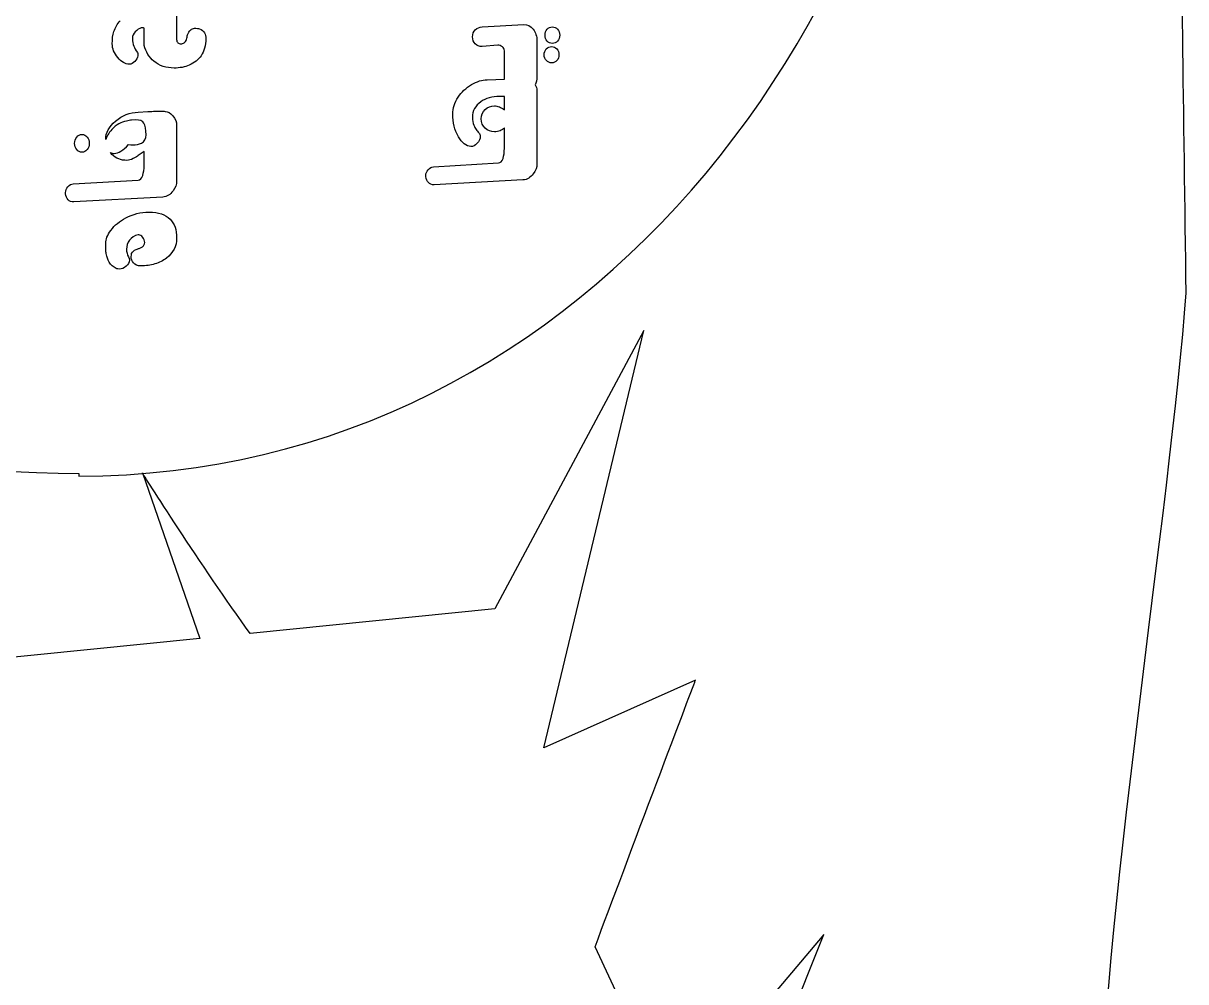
# Model space of a CAD drawing. Extents: x -11 to 3328, y 13 to 1701.
# Drawn here: x 2526.7 to 2815.5, y 1039.3 to 1277.3 of the extents above; entities that cross this region are included whole.
import ezdxf

# ---------------------------------------------------------------- set-up
doc = ezdxf.new("R2010")
doc.units = 0
doc.layers.add('H0107_Printing_Least_5', color=7, linetype='CONTINUOUS')

msp = doc.modelspace()

# ---------------------------------------------------------------- linework, layer by layer
at = {"layer": 'H0107_Printing_Least_5', "color": 1}
for points in [[(2564.832236, 1280.524468), (2564.832236, 1273.426468), (2564.832236, 1273.228468)], [(2640.733234, 1276.365468), (2651.082234, 1276.992468)], [(2553.840236, 1274.037468), (2553.840236, 1273.558468), (2553.840236, 1273.393468)], [(2556.744236, 1271.792468), (2556.744236, 1276.100468), (2556.611236, 1276.150468), (2556.377236, 1276.166468)], [(2567.566236, 1274.400468), (2567.863236, 1275.077468)], [(2569.591236, 1276.067468), (2570.003236, 1276.018468)], [(2644.595234, 1271.876468), (2640.733234, 1271.479468)], [(2654.334234, 1272.916468), (2654.334234, 1264.035468)], [(2641.962234, 1263.260468), (2646.246234, 1263.446468), (2646.246234, 1270.456468)], [(2553.465236, 1267.171468), (2553.283236, 1267.155468), (2553.053236, 1267.137468)], [(2646.246234, 1255.800469), (2646.246234, 1259.084469), (2645.667234, 1259.117469), (2645.105234, 1259.117469)], [(2654.334234, 1260.653468), (2654.334234, 1246.310469), (2654.334234, 1246.095469), (2654.334234, 1242.415469)], [(2554.700236, 1253.320469), (2553.642236, 1253.243469)], [(2555.301236, 1255.205469), (2557.697236, 1255.387469)], [(2560.093236, 1255.469469), (2560.341236, 1255.469469), (2560.572236, 1255.469469), (2560.754236, 1255.469469), (2561.382236, 1255.469469)], [(2564.832236, 1251.954469), (2564.832236, 1242.068469), (2564.832236, 1241.853469), (2564.832236, 1238.172469)], [(2646.246234, 1246.310469), (2646.246234, 1251.343469)], [(2552.858236, 1247.156469), (2553.446236, 1247.118469), (2553.955236, 1247.118469)], [(2556.744236, 1242.068469), (2556.744236, 1245.467469), (2555.554236, 1244.625469)], [(2628.602234, 1241.634469), (2644.793234, 1242.617469)], [(2626.737234, 1239.210469), (2626.737234, 1239.342469), (2626.737234, 1239.507469)], [(2539.100237, 1237.392469), (2555.292236, 1238.375469)], [(2650.867234, 1238.387469), (2628.800234, 1237.182469)], [(2537.235237, 1234.968469), (2537.235237, 1235.100469), (2537.235237, 1235.265469)], [(2561.366236, 1234.145469), (2539.298237, 1232.940469)], [(2555.434236, 1224.753469), (2555.301236, 1224.753469)], [(2547.205236, 1222.063469), (2547.205236, 1222.691469)], [(2552.849236, 1219.27447), (2553.031236, 1218.87747), (2553.080236, 1218.46547)], [(2553.526236, 1219.34047), (2553.592236, 1219.81847), (2553.659236, 1220.099469)], [(2550.621236, 1216.27047), (2550.192236, 1216.30347)], [(2693.723133, 1114.227372), (2656.050134, 1097.372373), (2680.914133, 1201.01437), (2643.888134, 1131.950372), (2583.061135, 1125.822372)], [(2540.529236, 1165.543471), (2540.529236, 1164.868471), (2540.529236, 1164.868471)], [(2556.324136, 1165.645371), (2570.567136, 1124.564372)], [(2570.567136, 1124.564372), (2297.289143, 1097.033373), (2027.201149, 1096.626373), (2027.200149, 1096.626373)], [(2720.053132, 926.132377), (2698.710133, 983.713375), (2725.571132, 1051.082374), (2688.061133, 1006.580375), (2668.780133, 1047.983374)]]:
    msp.add_lwpolyline(points, dxfattribs=at)
for points in [[(2653.384234, 1275.804468)], [(2659.459234, 1275.804468)], [(2659.269234, 1270.918468)], [(2541.295236, 1249.692469)], [(2561.366236, 1234.145469)], [(2563.213236, 1228.682469)]]:
    msp.add_lwpolyline(points, close=True, dxfattribs=at)
for points in [[(2540.529236, 1164.868471), (2668.124233, 1164.868471), (2756.453231, 1283.412468), (2756.453231, 1411.007465)], [(2814.22943, 1311.145067), (2814.22943, 1303.762067), (2814.99243, 1253.300069), (2815.50943, 1210.34107)], [(2549.234236, 1275.225468), (2549.565236, 1276.271468), (2550.098236, 1277.167468), (2550.836236, 1277.916468)], [(2651.082234, 1276.992468), (2651.984234, 1276.992468), (2652.753234, 1276.596468), (2653.384234, 1275.804468)], [(2548.839236, 1272.205468), (2548.839236, 1273.360468), (2548.971236, 1274.367468), (2549.234236, 1275.225468)], [(2554.917236, 1275.514468), (2554.388236, 1275.079468), (2554.028236, 1274.587468), (2553.840236, 1274.037468)], [(2556.377236, 1276.166468), (2555.932236, 1276.166468), (2555.446236, 1275.949468), (2554.917236, 1275.514468)], [(2567.253236, 1273.228468), (2567.351236, 1273.701468), (2567.456236, 1274.092468), (2567.566236, 1274.400468)], [(2567.863236, 1275.077468), (2568.005236, 1275.374468), (2568.230236, 1275.616468), (2568.538236, 1275.803468)], [(2568.538236, 1275.803468), (2568.702236, 1275.891468), (2568.864236, 1275.957468), (2569.023236, 1276.002468)], [(2569.023236, 1276.002468), (2569.183236, 1276.045468), (2569.372236, 1276.067468), (2569.591236, 1276.067468)], [(2570.003236, 1276.018468), (2570.168236, 1276.006468), (2570.333236, 1275.968468), (2570.497236, 1275.903468)], [(2570.497236, 1275.903468), (2571.046236, 1275.704468), (2571.458236, 1275.368468), (2571.732236, 1274.895468)], [(2571.732236, 1274.895468), (2571.963236, 1274.499468), (2572.078236, 1274.009468), (2572.078236, 1273.426468)], [(2638.340234, 1273.939468), (2638.340234, 1274.632468), (2638.566234, 1275.210468), (2639.017234, 1275.672468)], [(2639.008234, 1272.172468), (2638.563234, 1272.635468), (2638.340234, 1273.223468), (2638.340234, 1273.939468)], [(2639.017234, 1275.672468), (2639.468234, 1276.134468), (2640.040234, 1276.365468), (2640.733234, 1276.365468)], [(2653.384234, 1275.804468), (2654.018234, 1275.012468), (2654.334234, 1274.049468), (2654.334234, 1272.916468)], [(2656.348234, 1274.351468), (2656.348234, 1274.956468), (2656.524234, 1275.441468), (2656.876234, 1275.804468)], [(2656.876234, 1272.849468), (2656.524234, 1273.256468), (2656.348234, 1273.757468), (2656.348234, 1274.351468)], [(2656.876234, 1275.804468), (2657.206234, 1276.178468), (2657.640234, 1276.365468), (2658.180234, 1276.365468)], [(2658.180234, 1276.365468), (2658.675234, 1276.365468), (2659.101234, 1276.178468), (2659.459234, 1275.804468)], [(2659.459234, 1275.804468), (2659.817234, 1275.430468), (2659.995234, 1274.946468), (2659.995234, 1274.351468)], [(2659.995234, 1274.351468), (2659.995234, 1273.757468), (2659.819234, 1273.256468), (2659.467234, 1272.849468)], [(2550.213236, 1268.763468), (2549.297236, 1269.847468), (2548.839236, 1270.994468), (2548.839236, 1272.205468)], [(2553.840236, 1273.393468), (2553.840236, 1272.777468), (2553.960236, 1272.178468), (2554.198236, 1271.594468)], [(2554.198236, 1271.594468), (2554.361236, 1271.132468), (2554.655236, 1270.604468), (2555.079236, 1270.010468)], [(2559.202236, 1267.847468), (2558.025236, 1268.826468), (2557.206236, 1270.141468), (2556.744236, 1271.792468)], [(2564.832236, 1273.228468), (2564.832236, 1272.887468), (2564.937236, 1272.626468), (2565.145236, 1272.444468)], [(2565.145236, 1272.444468), (2565.354236, 1272.263468), (2565.611236, 1272.172468), (2565.919236, 1272.172468)], [(2565.919236, 1272.172468), (2566.183236, 1272.172468), (2566.446236, 1272.265468), (2566.710236, 1272.452468)], [(2566.710236, 1272.452468), (2566.973236, 1272.639468), (2567.154236, 1272.898468), (2567.253236, 1273.228468)], [(2572.078236, 1273.426468), (2572.078236, 1271.765468), (2571.688236, 1270.362468), (2570.908236, 1269.218468)], [(2640.733234, 1271.479468), (2640.029234, 1271.479468), (2639.454234, 1271.710468), (2639.008234, 1272.172468)], [(2645.743234, 1271.463468), (2645.407234, 1271.738468), (2645.025234, 1271.876468), (2644.595234, 1271.876468)], [(2646.246234, 1270.456468), (2646.246234, 1270.852468), (2646.079234, 1271.188468), (2645.743234, 1271.463468)], [(2656.133234, 1269.482468), (2656.133234, 1270.076468), (2656.309234, 1270.558468), (2656.661234, 1270.927468)], [(2656.661234, 1270.927468), (2657.013234, 1271.295468), (2657.448234, 1271.479468), (2657.965234, 1271.479468)], [(2658.180234, 1272.288468), (2657.673234, 1272.288468), (2657.238234, 1272.475468), (2656.876234, 1272.849468)], [(2657.965234, 1271.479468), (2658.460234, 1271.479468), (2658.895234, 1271.292468), (2659.269234, 1270.918468)], [(2659.467234, 1272.849468), (2659.115234, 1272.475468), (2658.686234, 1272.288468), (2658.180234, 1272.288468)], [(2659.269234, 1270.918468), (2659.621234, 1270.544468), (2659.797234, 1270.065468), (2659.797234, 1269.482468)], [(2553.053236, 1267.137468), (2552.076236, 1267.137468), (2551.129236, 1267.679468), (2550.213236, 1268.763468)], [(2554.691236, 1268.144468), (2554.356236, 1267.671468), (2553.947236, 1267.347468), (2553.465236, 1267.171468)], [(2555.193236, 1269.498468), (2555.193236, 1269.069468), (2555.026236, 1268.617468), (2554.691236, 1268.144468)], [(2555.079236, 1270.010468), (2555.155236, 1269.878468), (2555.193236, 1269.707468), (2555.193236, 1269.498468)], [(2564.214236, 1266.164468), (2562.224236, 1266.164468), (2560.553236, 1266.725468), (2559.202236, 1267.847468)], [(2570.908236, 1269.218468), (2570.226236, 1268.216468), (2569.248236, 1267.440468), (2567.973236, 1266.890468)], [(2656.678234, 1268.005468), (2656.315234, 1268.374468), (2656.133234, 1268.866468), (2656.133234, 1269.482468)], [(2657.965234, 1267.452468), (2657.470234, 1267.452468), (2657.041234, 1267.636468), (2656.678234, 1268.005468)], [(2659.277234, 1268.022468), (2658.931234, 1267.642468), (2658.493234, 1267.452468), (2657.965234, 1267.452468)], [(2659.797234, 1269.482468), (2659.797234, 1268.888468), (2659.624234, 1268.401468), (2659.277234, 1268.022468)], [(2567.973236, 1266.890468), (2566.862236, 1266.406468), (2565.609236, 1266.164468), (2564.214236, 1266.164468)], [(2634.777234, 1258.952469), (2635.602234, 1260.207468), (2636.693234, 1261.238468), (2638.047234, 1262.047468)], [(2638.047234, 1262.047468), (2639.402234, 1262.856468), (2640.707234, 1263.260468), (2641.962234, 1263.260468)], [(2654.334234, 1264.035468), (2654.334234, 1263.266468), (2654.193234, 1262.580468), (2653.922234, 1261.970468)], [(2645.105234, 1259.117469), (2643.198234, 1259.117469), (2641.615234, 1258.672469), (2640.358234, 1257.781469)], [(2653.922234, 1261.970468), (2654.186234, 1261.541468), (2654.334234, 1261.102468), (2654.334234, 1260.653468)], [(2633.421234, 1254.776469), (2633.421234, 1256.185469), (2633.873234, 1257.577469), (2634.777234, 1258.952469)], [(2640.358234, 1257.781469), (2639.002234, 1256.823469), (2638.324234, 1255.541469), (2638.324234, 1253.935469)], [(2641.479234, 1255.866469), (2642.119234, 1256.493469), (2642.886234, 1256.807469), (2643.780234, 1256.807469)], [(2643.780234, 1256.807469), (2644.122234, 1256.807469), (2644.530234, 1256.718469), (2645.005234, 1256.543469)], [(2645.005234, 1256.543469), (2645.413234, 1256.366469), (2645.827234, 1256.119469), (2646.246234, 1255.800469)], [(2549.650236, 1252.994469), (2551.324236, 1254.468469), (2553.208236, 1255.205469), (2555.301236, 1255.205469)], [(2556.717236, 1252.482469), (2556.364236, 1253.040469), (2555.692236, 1253.320469), (2554.700236, 1253.320469)], [(2557.697236, 1255.387469), (2558.061236, 1255.387469), (2558.529236, 1255.400469), (2559.102236, 1255.428469)], [(2559.102236, 1255.428469), (2559.674236, 1255.456469), (2560.005236, 1255.469469), (2560.093236, 1255.469469)], [(2561.382236, 1255.469469), (2561.657236, 1255.436469), (2561.861236, 1255.414469), (2561.994236, 1255.404469)], [(2561.994236, 1255.404469), (2562.631236, 1255.404469), (2563.264236, 1255.029469), (2563.892236, 1254.281469)], [(2563.892236, 1254.281469), (2564.519236, 1253.532469), (2564.832236, 1252.757469), (2564.832236, 1251.954469)], [(2634.824234, 1249.132469), (2633.889234, 1250.749469), (2633.421234, 1252.631469), (2633.421234, 1254.776469)], [(2638.324234, 1253.935469), (2638.324234, 1253.242469), (2638.440234, 1252.581469), (2638.674234, 1251.954469)], [(2640.519234, 1253.538469), (2640.519234, 1254.463469), (2640.839234, 1255.239469), (2641.479234, 1255.866469)], [(2641.462234, 1251.236469), (2640.834234, 1251.847469), (2640.519234, 1252.614469), (2640.519234, 1253.538469)], [(2547.205236, 1248.471469), (2547.205236, 1250.066469), (2548.019236, 1251.574469), (2549.650236, 1252.994469)], [(2548.747236, 1250.902469), (2547.930236, 1250.011469), (2547.419236, 1249.177469), (2547.211236, 1248.401469)], [(2552.388236, 1252.969469), (2551.058236, 1252.787469), (2549.844236, 1252.099469), (2548.747236, 1250.902469)], [(2553.642236, 1253.243469), (2553.224236, 1253.189469), (2552.806236, 1253.099469), (2552.388236, 1252.969469)], [(2557.244236, 1249.576469), (2557.244236, 1250.954469), (2557.068236, 1251.922469), (2556.717236, 1252.482469)], [(2638.674234, 1251.954469), (2638.818234, 1251.580469), (2638.995234, 1251.239469), (2639.206234, 1250.931469)], [(2639.206234, 1250.931469), (2639.417234, 1250.623469), (2639.661234, 1250.347469), (2639.938234, 1250.106469)], [(2643.780234, 1250.320469), (2642.864234, 1250.320469), (2642.091234, 1250.626469), (2641.462234, 1251.236469)], [(2645.170234, 1250.592469), (2644.762234, 1250.411469), (2644.298234, 1250.320469), (2643.780234, 1250.320469)], [(2646.246234, 1251.343469), (2645.937234, 1251.024469), (2645.578234, 1250.774469), (2645.170234, 1250.592469)], [(2539.496237, 1247.465469), (2539.496237, 1248.058469), (2539.673237, 1248.578469), (2540.025236, 1249.024469)], [(2540.025236, 1249.024469), (2540.377236, 1249.470469), (2540.800236, 1249.692469), (2541.295236, 1249.692469)], [(2541.295236, 1249.692469), (2541.813236, 1249.692469), (2542.244236, 1249.478469), (2542.591236, 1249.049469)], [(2542.591236, 1249.049469), (2542.938236, 1248.620469), (2543.111236, 1248.092469), (2543.111236, 1247.465469)], [(2547.211236, 1248.401469), (2547.211236, 1248.425469), (2547.205236, 1248.447469), (2547.205236, 1248.471469)], [(2556.109236, 1247.509469), (2556.867236, 1247.898469), (2557.244236, 1248.586469), (2557.244236, 1249.576469)], [(2637.911234, 1246.672469), (2636.745234, 1246.772469), (2635.716234, 1247.591469), (2634.824234, 1249.132469)], [(2640.238234, 1249.198469), (2640.238234, 1248.592469), (2639.989234, 1248.020469), (2639.490234, 1247.481469)], [(2639.938234, 1250.106469), (2640.049234, 1249.951469), (2640.127234, 1249.814469), (2640.172234, 1249.693469)], [(2640.172234, 1249.693469), (2640.215234, 1249.572469), (2640.238234, 1249.407469), (2640.238234, 1249.198469)], [(2540.016236, 1245.913469), (2539.670237, 1246.342469), (2539.496237, 1246.859469), (2539.496237, 1247.465469)], [(2541.295236, 1245.269469), (2540.789236, 1245.269469), (2540.363236, 1245.484469), (2540.016236, 1245.913469)], [(2542.583236, 1245.913469), (2542.231236, 1245.484469), (2541.801236, 1245.269469), (2541.295236, 1245.269469)], [(2543.111236, 1247.465469), (2543.111236, 1246.859469), (2542.935236, 1246.342469), (2542.583236, 1245.913469)], [(2548.742236, 1244.732469), (2548.594236, 1244.877469), (2548.480236, 1245.037469), (2548.353236, 1245.192469)], [(2548.353236, 1245.192469), (2548.641236, 1245.050469), (2548.965236, 1244.972469), (2549.334236, 1244.972469)], [(2552.462236, 1243.239469), (2551.008236, 1243.239469), (2549.767236, 1243.736469), (2548.742236, 1244.732469)], [(2549.334236, 1244.972469), (2550.352236, 1244.972469), (2551.527236, 1245.701469), (2552.858236, 1247.156469)], [(2553.955236, 1247.118469), (2554.790236, 1247.118469), (2555.509236, 1247.248469), (2556.109236, 1247.509469)], [(2639.490234, 1247.481469), (2638.992234, 1246.942469), (2638.465234, 1246.672469), (2637.911234, 1246.672469)], [(2645.913234, 1243.755469), (2646.135234, 1244.403469), (2646.246234, 1245.255469), (2646.246234, 1246.310469)], [(2554.066236, 1243.684469), (2553.482236, 1243.387469), (2552.947236, 1243.239469), (2552.462236, 1243.239469)], [(2554.703236, 1244.048469), (2554.488236, 1243.904469), (2554.275236, 1243.783469), (2554.066236, 1243.684469)], [(2555.554236, 1244.625469), (2555.202236, 1244.383469), (2554.918236, 1244.190469), (2554.703236, 1244.048469)], [(2556.411236, 1239.512469), (2556.633236, 1240.160469), (2556.744236, 1241.012469), (2556.744236, 1242.068469)], [(2644.793234, 1242.617469), (2645.272234, 1242.617469), (2645.645234, 1242.997469), (2645.913234, 1243.755469)], [(2654.334234, 1242.415469), (2654.334234, 1241.523469), (2654.036234, 1240.681469), (2653.438234, 1239.889469)], [(2555.292236, 1238.375469), (2555.770236, 1238.375469), (2556.143236, 1238.754469), (2556.411236, 1239.512469)], [(2626.737234, 1239.507469), (2626.737234, 1240.002469), (2626.932234, 1240.480469), (2627.322234, 1240.941469)], [(2627.391234, 1237.718469), (2627.056234, 1238.075469), (2626.837234, 1238.573469), (2626.737234, 1239.210469)], [(2627.322234, 1240.941469), (2627.714234, 1241.403469), (2628.140234, 1241.634469), (2628.602234, 1241.634469)], [(2653.438234, 1239.889469), (2652.775234, 1238.987469), (2651.918234, 1238.486469), (2650.867234, 1238.387469)], [(2537.235237, 1235.265469), (2537.235237, 1235.760469), (2537.431237, 1236.238469), (2537.821237, 1236.699469)], [(2537.821237, 1236.699469), (2538.212237, 1237.161469), (2538.639237, 1237.392469), (2539.100237, 1237.392469)], [(2564.832236, 1238.172469), (2564.832236, 1237.281469), (2564.534236, 1236.439469), (2563.936236, 1235.646469)], [(2628.800234, 1237.182469), (2628.196234, 1237.182469), (2627.726234, 1237.361469), (2627.391234, 1237.718469)], [(2537.889237, 1233.476469), (2537.554237, 1233.833469), (2537.336237, 1234.330469), (2537.235237, 1234.968469)], [(2539.298237, 1232.940469), (2538.695237, 1232.940469), (2538.225237, 1233.119469), (2537.889237, 1233.476469)], [(2563.936236, 1235.646469), (2563.273236, 1234.744469), (2562.416236, 1234.244469), (2561.366236, 1234.145469)], [(2552.177236, 1228.979469), (2553.951236, 1229.925469), (2555.884236, 1230.399469), (2557.976236, 1230.399469)], [(2557.976236, 1230.399469), (2560.322236, 1230.399469), (2562.068236, 1229.826469), (2563.213236, 1228.682469)], [(2548.493236, 1225.876469), (2549.440236, 1227.164469), (2550.669236, 1228.198469), (2552.177236, 1228.979469)], [(2563.213236, 1228.682469), (2564.293236, 1227.603469), (2564.832236, 1226.013469), (2564.832236, 1223.912469)], [(2547.205236, 1222.691469), (2547.205236, 1223.637469), (2547.634236, 1224.698469), (2548.493236, 1225.876469)], [(2555.301236, 1224.753469), (2554.351236, 1224.556469), (2553.611236, 1224.104469), (2553.080236, 1223.400469)], [(2556.413236, 1224.135469), (2556.092236, 1224.547469), (2555.766236, 1224.753469), (2555.434236, 1224.753469)], [(2547.237236, 1220.982469), (2547.215236, 1221.285469), (2547.205236, 1221.645469), (2547.205236, 1222.063469)], [(2553.080236, 1223.400469), (2552.618236, 1222.773469), (2552.387236, 1222.030469), (2552.387236, 1221.172469)], [(2555.541236, 1221.386469), (2555.713236, 1221.453469), (2555.917236, 1221.552469), (2556.155236, 1221.683469)], [(2556.155236, 1221.683469), (2556.393236, 1221.815469), (2556.576236, 1221.983469), (2556.702236, 1222.187469)], [(2556.893236, 1222.872469), (2556.893236, 1223.301469), (2556.733236, 1223.722469), (2556.413236, 1224.135469)], [(2556.702236, 1222.187469), (2556.830236, 1222.391469), (2556.893236, 1222.618469), (2556.893236, 1222.872469)], [(2564.832236, 1223.912469), (2564.832236, 1221.931469), (2563.989236, 1220.286469), (2562.303236, 1218.97647)], [(2547.336236, 1220.099469), (2547.292236, 1220.385469), (2547.260236, 1220.679469), (2547.237236, 1220.982469)], [(2548.046236, 1218.00347), (2547.727236, 1218.55347), (2547.490236, 1219.25147), (2547.336236, 1220.099469)], [(2552.387236, 1221.172469), (2552.387236, 1220.489469), (2552.542236, 1219.85747), (2552.849236, 1219.27447)], [(2554.088236, 1217.78847), (2553.714236, 1218.21847), (2553.526236, 1218.73447), (2553.526236, 1219.34047)], [(2553.659236, 1220.099469), (2553.835236, 1220.595469), (2554.212236, 1220.941469), (2554.787236, 1221.139469)], [(2554.787236, 1221.139469), (2555.118236, 1221.238469), (2555.370236, 1221.321469), (2555.541236, 1221.386469)], [(2562.303236, 1218.97647), (2561.455236, 1218.33947), (2560.496236, 1217.85747), (2559.427236, 1217.53247)], [(2549.812236, 1216.43547), (2549.064236, 1216.76547), (2548.475236, 1217.28747), (2548.046236, 1218.00347)], [(2550.192236, 1216.30347), (2550.027236, 1216.33647), (2549.900236, 1216.38047), (2549.812236, 1216.43547)], [(2552.305236, 1216.95547), (2551.787236, 1216.49847), (2551.227236, 1216.27047), (2550.621236, 1216.27047)], [(2553.080236, 1218.46547), (2553.080236, 1217.91447), (2552.822236, 1217.41147), (2552.305236, 1216.95547)], [(2555.923236, 1217.04647), (2555.151236, 1217.04647), (2554.539236, 1217.29347), (2554.088236, 1217.78847)], [(2559.427236, 1217.53247), (2558.358236, 1217.20847), (2557.191236, 1217.04647), (2555.923236, 1217.04647)], [(2815.50943, 1210.34107), (2811.85743, 1158.639071), (2794.07643, 1049.696074), (2794.09843, 996.903075)], [(2327.091242, 1186.95447), (2378.793241, 1183.30247), (2487.736238, 1165.521471), (2540.529236, 1165.543471)], [(2583.061135, 1125.822372), (2571.302136, 1142.031371), (2556.324136, 1165.645371), (2556.324136, 1165.645371)], [(2668.780133, 1047.983374), (2676.390133, 1068.483373), (2693.723133, 1114.227372), (2693.723133, 1114.227372)]]:
    msp.add_open_spline(points, degree=3, dxfattribs=at)

doc.saveas('drawing.dxf')
